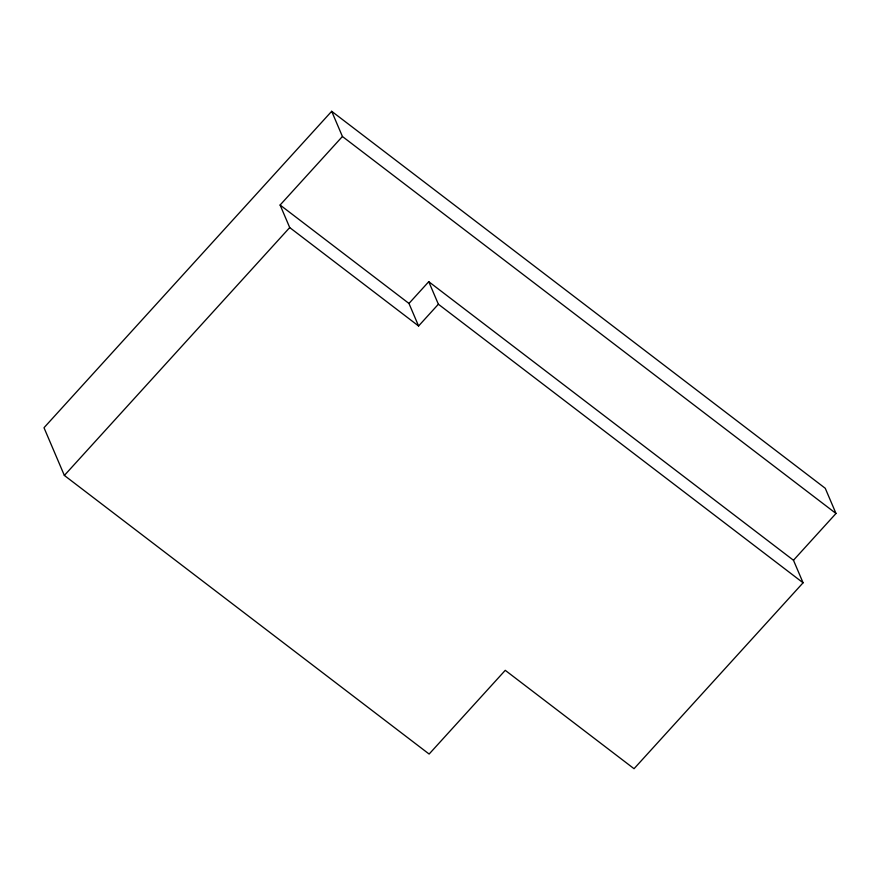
<?xml version="1.0" encoding="UTF-8"?>
<svg xmlns="http://www.w3.org/2000/svg" width="880" height="880" viewBox="0 0 880 880"><rect width="100%" height="100%" fill="white"/><g stroke="black" fill="none" stroke-linecap="round" stroke-linejoin="round"><path stroke-width="1.32" d="M793.474 560.252L836 513.469L825.253 488.279L331.683 111.298L44 427.724L64.361 475.442L429.132 754.05L505.252 670.329L634.051 768.702L803.077 582.791L793.474 560.252L428.758 281.688L408.969 303.457L418.583 325.996L438.372 304.227L428.758 281.688M418.583 325.996L289.718 227.568L280.104 205.029L342.419 136.488L331.683 111.298M64.361 475.442L289.718 227.568M342.419 136.488L836 513.469M438.372 304.227L803.077 582.791M280.104 205.029L408.969 303.457"/></g></svg>
